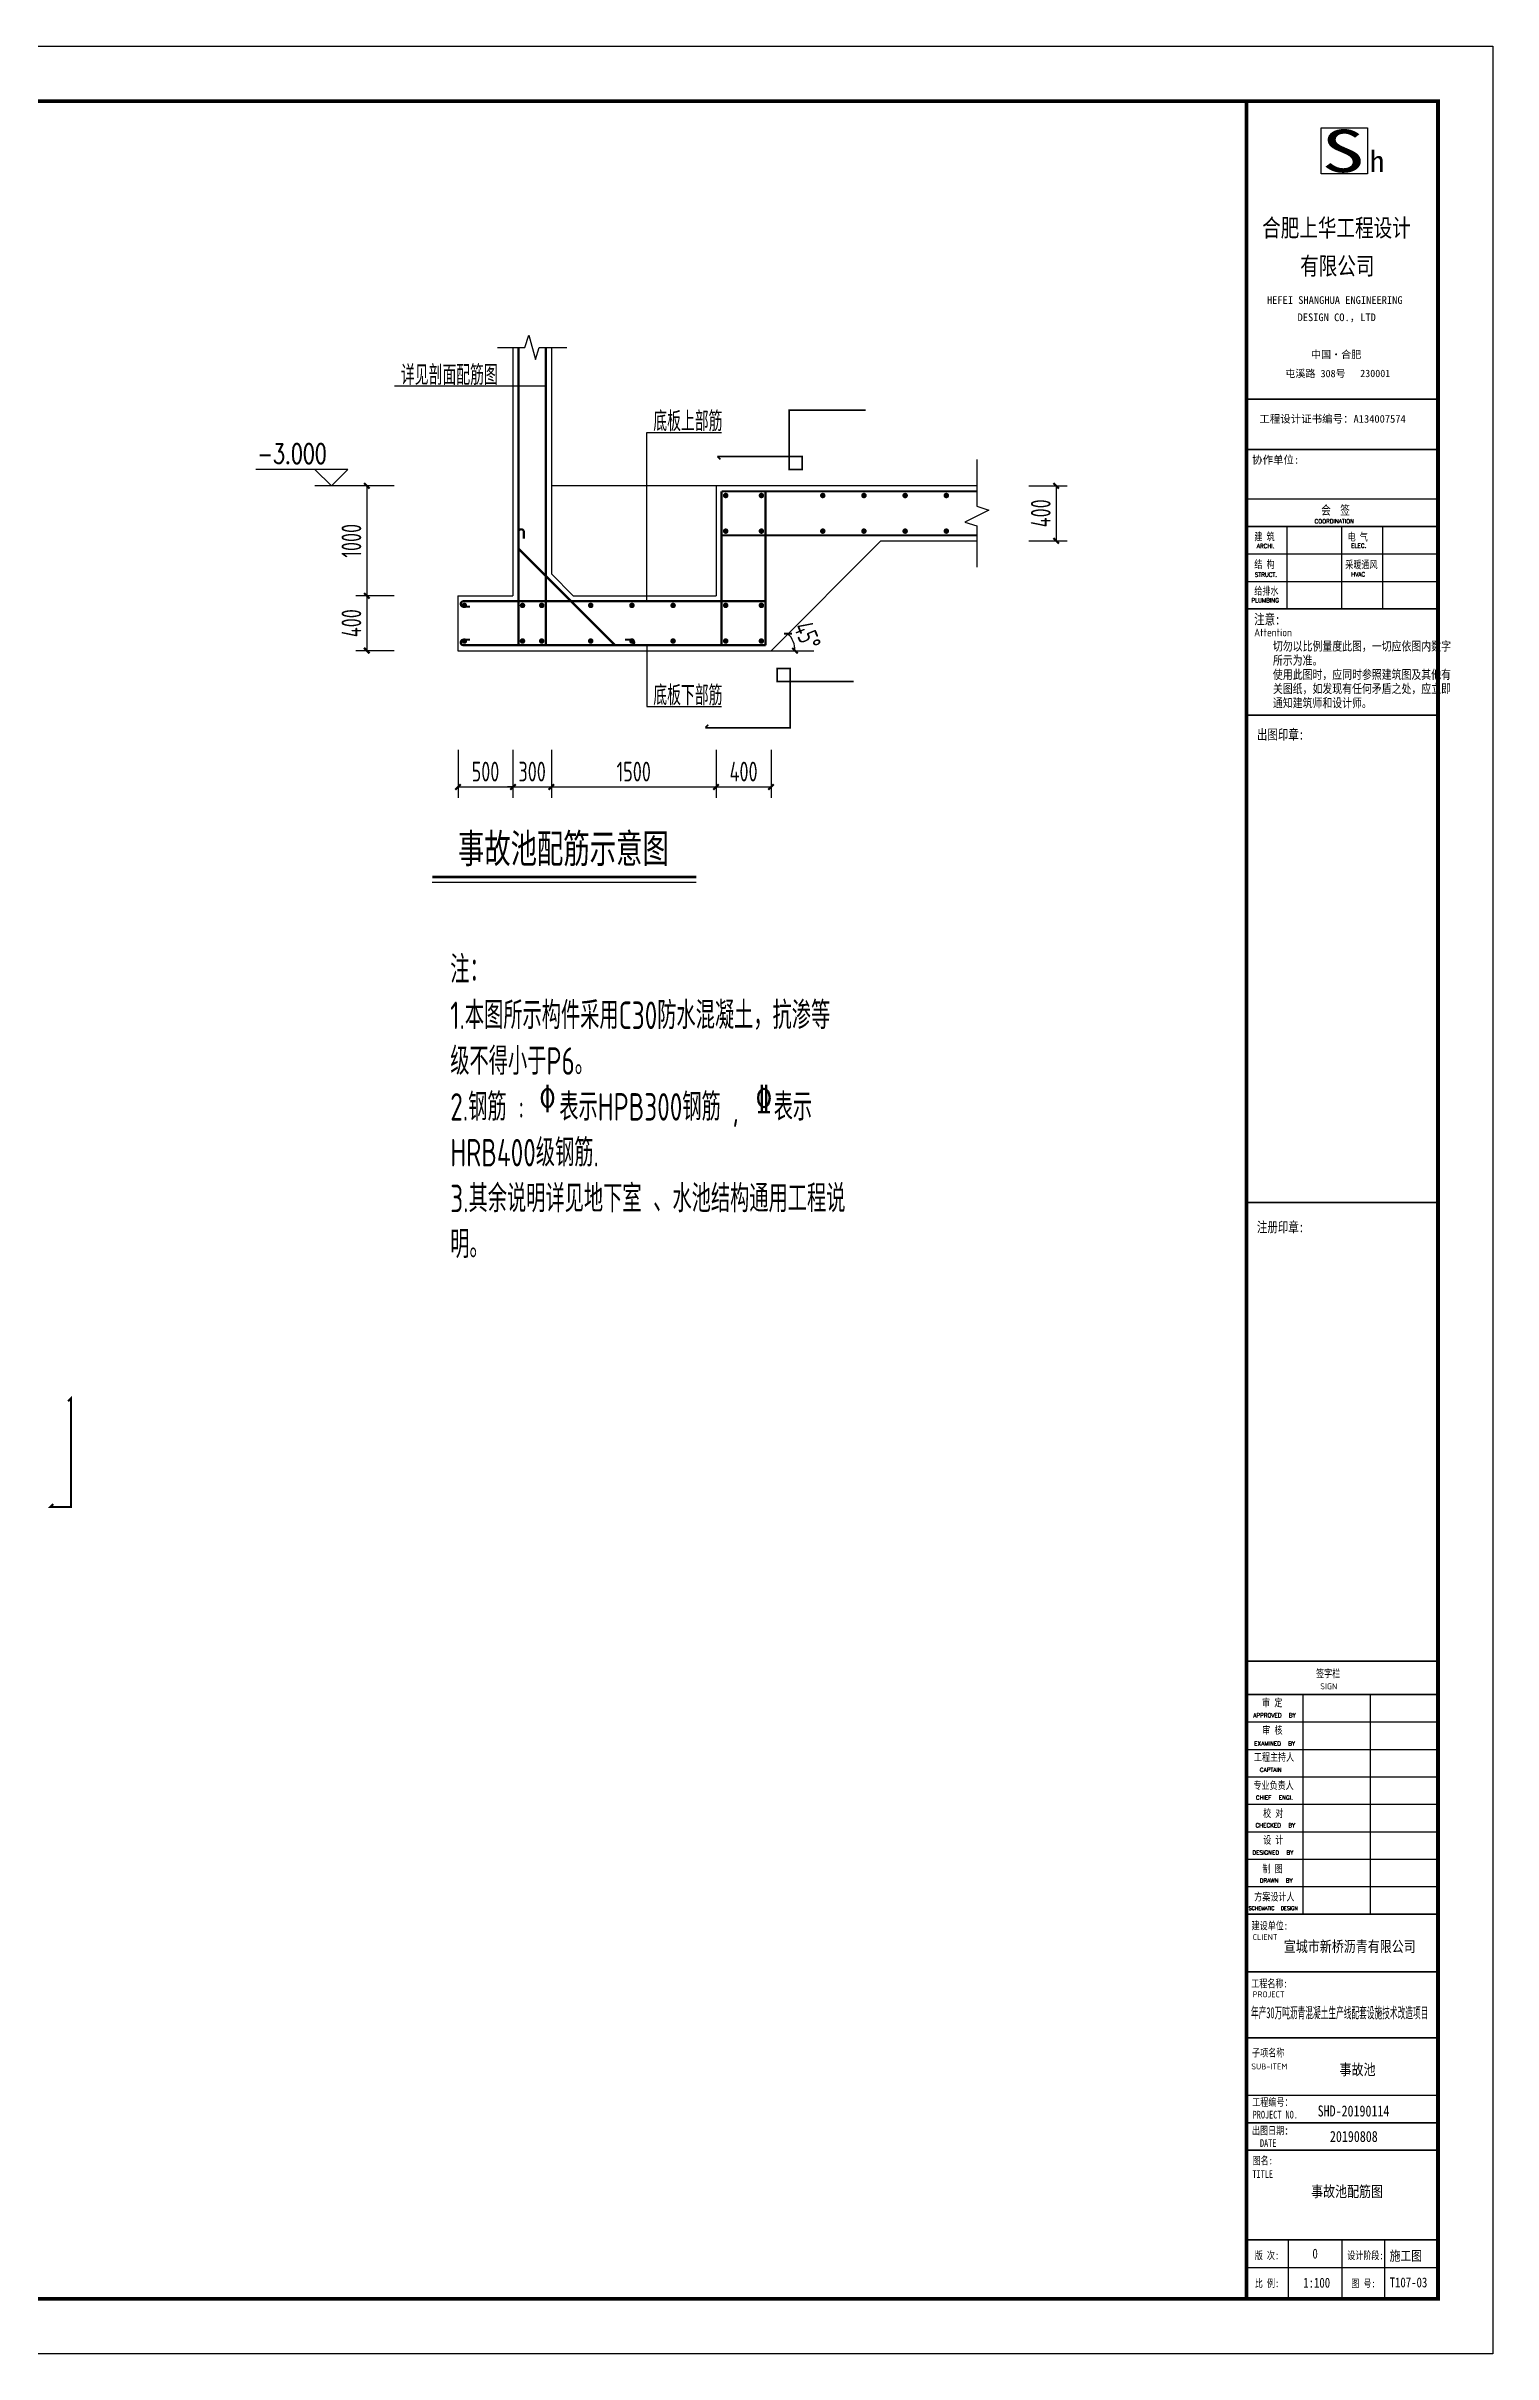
# Model space of a CAD drawing. Extents: x -721211 to -661811, y -212605 to -33458.
# Drawn here: x -688156 to -661811, y -212605 to -170605 of the extents above; entities that cross this region are included whole.
import ezdxf
from ezdxf.enums import TextEntityAlignment as Align

# ---------------------------------------------------------------- set-up
doc = ezdxf.new("R2010")
doc.units = 0
doc.header["$LTSCALE"] = 1000
doc.layers.get('0').update_dxf_attribs({"linetype": 'CONTINUOUS'})
doc.layers.get('Defpoints').update_dxf_attribs({"linetype": 'CONTINUOUS'})
for name, color, linetype in [('BEAM_TEXT_HOR', 7, 'CONTINUOUS'), ('dim', 3, 'CONTINUOUS'), ('DIM_ELEV', 3, 'CONTINUOUS'), ('NUM', 7, 'CONTINUOUS'), ('PUB_TEXT', 7, 'CONTINUOUS'), ('REIN', 1, 'CONTINUOUS'), ('TEXT', 7, 'CONTINUOUS'), ('THIN', 7, 'CONTINUOUS'), ('水池', 6, 'CONTINUOUS')]:
    doc.layers.add(name, color=color, linetype=linetype)
doc.styles.add('_HZTXT', font='txt', dxfattribs={"width": 0.8, "bigfont": 'HZTXT'})
doc.styles.add('_TCH_DIM', font='SIMPLEX', dxfattribs={"bigfont": 'GBCBIG'})
doc.styles.add('_TXT', font='SIMPLEX.shx', dxfattribs={"width": 0.6})
doc.styles.add('HZ', font='txt.shx', dxfattribs={"bigfont": 'hztxt.shx'})
doc.styles.add('STYLE-ARIAL', font='gbenor.shx', dxfattribs={"bigfont": 'gbcbig.shx'})
doc.styles.add('STYLE-黑体', font='simhei.ttf')
doc.styles.add('TSSD_Dimension', font='Tssdeng.shx', dxfattribs={"width": 0.7, "bigfont": 'HZTXT.SHX'})
doc.styles.add('TSSD_Label', font='tssdeng.shx', dxfattribs={"width": 0.7, "bigfont": 'hztxt.shx'})
doc.styles.add('TSSD_Norm', font='tssdeng.shx', dxfattribs={"bigfont": 'hztxt.shx'})
doc.styles.add('TSSD_Rein', font='tssdeng.shx', dxfattribs={"width": 0.7, "bigfont": 'hztxt.shx'})
doc.styles.add('黑体', font='simhei.ttf')
doc.dimstyles.new('TSSD_50_100', dxfattribs={"dimtxt": 300, "dimasz": 100, "dimexe": 200, "dimexo": 300, "dimgap": 100, "dimtad": 1, "dimdec": 0, "dimlfac": 0.5, "dimzin": 0, "dimdsep": 46, "dimtxsty": 'TSSD_Dimension', "dimblk": 'ARCHTICK', "dimcen": 0, "dimclrt": 7, "dimadec": 0, "dimazin": 0, "dimtfac": 1, "dimtdec": 0, "dimtix": 1, "dimtmove": 2, "dimatfit": 3, "dimfxl": 1, "dimtolj": 1, "dimtzin": 0, "dimarcsym": 0})

# ---------------------------------------------------------------- blocks, each defined once
blk = doc.blocks.new('_ArchTick')
at = {"color": 0, "linetype": 'ByBlock', "const_width": 0.4}
blk.add_lwpolyline([(-0.5, -0.5), (0.5, 0.5)], dxfattribs=at)
blk = doc.blocks.new('*D48')
at = {"layer": 'Defpoints', "color": 0, "transparency": 16777216}
for p in [(-672956, -179607), (-674956, -181607), (-674956, -181607), (-674534, -181494), (-674179, -181607)]:
    blk.add_point(p, dxfattribs=at)
at = {"layer": 'dim', "color": 0, "lineweight": -2, "transparency": 16777216}
blk.add_arc((-674956, -181607), 438, 0, 45, dxfattribs=at)
at = {"layer": 'dim', "color": 0, "lineweight": -2, "transparency": 16777216, "xscale": 100, "yscale": 100, "zscale": 100}
for p, rotation in [((-674647, -181298), 134.999999999995), ((-674519, -181607), 270.0000000000003)]:
    blk.add_blockref('_ArchTick', p, dxfattribs=dict(at, rotation=rotation))
at = {"layer": 'dim', "color": 7, "transparency": 16777216, "insert": (-674293, -181333), "char_height": 360, "attachment_point": 5, "rotation": 292.5, "style": 'TSSD_Dimension'}
blk.add_mtext('\\A1;45°', dxfattribs=at)
blk = doc.blocks.new('*D47')
at = {"layer": 'Defpoints', "color": 0, "transparency": 16777216}
for p in [(-670564, -178607), (-670564, -179607), (-669764, -179607)]:
    blk.add_point(p, dxfattribs=at)
at = {"layer": 'dim', "color": 0, "lineweight": -2, "transparency": 16777216}
for p, q in [((-670264, -178607), (-669564, -178607)), ((-669764, -178607), (-669764, -179607)), ((-670264, -179607), (-669564, -179607))]:
    blk.add_line(p, q, dxfattribs=at)
at = {"layer": 'dim', "color": 0, "lineweight": -2, "transparency": 16777216, "xscale": 100, "yscale": 100, "zscale": 100}
for p, rotation in [((-669764, -178607), 90), ((-669764, -179607), 270)]:
    blk.add_blockref('_ArchTick', p, dxfattribs=dict(at, rotation=rotation))
at = {"layer": 'dim', "color": 7, "transparency": 16777216, "insert": (-670044, -179107), "char_height": 360, "attachment_point": 5, "rotation": 90, "style": 'TSSD_Dimension'}
blk.add_mtext('\\A1;400', dxfattribs=at)
blk = doc.blocks.new('*D46')
at = {"layer": 'Defpoints', "color": 0, "transparency": 16777216}
for p in [(-681517, -180607), (-682317, -181607), (-681517, -181607)]:
    blk.add_point(p, dxfattribs=at)
at = {"layer": 'dim', "color": 0, "lineweight": -2, "transparency": 16777216}
for p, q in [((-681817, -180607), (-682517, -180607)), ((-682317, -180607), (-682317, -181607)), ((-681817, -181607), (-682517, -181607))]:
    blk.add_line(p, q, dxfattribs=at)
at = {"layer": 'dim', "color": 0, "lineweight": -2, "transparency": 16777216, "xscale": 100, "yscale": 100, "zscale": 100}
for p, rotation in [((-682317, -180607), 90), ((-682317, -181607), 270)]:
    blk.add_blockref('_ArchTick', p, dxfattribs=dict(at, rotation=rotation))
at = {"layer": 'dim', "color": 7, "transparency": 16777216, "insert": (-682597, -181107), "char_height": 360, "attachment_point": 5, "rotation": 90, "style": 'TSSD_Dimension'}
blk.add_mtext('\\A1;400', dxfattribs=at)
blk = doc.blocks.new('*D45')
at = {"layer": 'Defpoints', "color": 0, "transparency": 16777216}
for p in [(-679656, -183113), (-678956, -183113), (-678956, -184088)]:
    blk.add_point(p, dxfattribs=at)
at = {"layer": 'dim', "color": 0, "lineweight": -2, "transparency": 16777216}
for p, q in [((-679656, -183413), (-679656, -184288)), ((-678956, -183413), (-678956, -184288)), ((-679656, -184088), (-679756, -184088)), ((-679656, -184088), (-678956, -184088)), ((-678956, -184088), (-678856, -184088))]:
    blk.add_line(p, q, dxfattribs=at)
at = {"layer": 'dim', "color": 0, "lineweight": -2, "transparency": 16777216, "xscale": 100, "yscale": 100, "zscale": 100}
blk.add_blockref('_ArchTick', (-679656, -184088), dxfattribs=at)
at = {"layer": 'dim', "color": 0, "lineweight": -2, "transparency": 16777216, "xscale": 100, "yscale": 100, "zscale": 100, "rotation": 180}
blk.add_blockref('_ArchTick', (-678956, -184088), dxfattribs=at)
at = {"layer": 'dim', "color": 7, "transparency": 16777216, "insert": (-679306, -183808), "char_height": 360, "attachment_point": 5, "style": 'TSSD_Dimension'}
blk.add_mtext('\\A1;300', dxfattribs=at)
blk = doc.blocks.new('*D44')
at = {"layer": 'Defpoints', "color": 0, "transparency": 16777216}
for p in [(-678956, -183113), (-675956, -183113), (-675956, -184088)]:
    blk.add_point(p, dxfattribs=at)
at = {"layer": 'dim', "color": 0, "lineweight": -2, "transparency": 16777216}
for p, q in [((-678956, -183413), (-678956, -184288)), ((-675956, -183413), (-675956, -184288)), ((-678956, -184088), (-675956, -184088))]:
    blk.add_line(p, q, dxfattribs=at)
at = {"layer": 'dim', "color": 0, "lineweight": -2, "transparency": 16777216, "xscale": 100, "yscale": 100, "zscale": 100, "rotation": 180}
blk.add_blockref('_ArchTick', (-678956, -184088), dxfattribs=at)
at = {"layer": 'dim', "color": 0, "lineweight": -2, "transparency": 16777216, "xscale": 100, "yscale": 100, "zscale": 100}
blk.add_blockref('_ArchTick', (-675956, -184088), dxfattribs=at)
at = {"layer": 'dim', "color": 7, "transparency": 16777216, "insert": (-677456, -183808), "char_height": 360, "attachment_point": 5, "style": 'TSSD_Dimension'}
blk.add_mtext('\\A1;1500', dxfattribs=at)
blk = doc.blocks.new('*D43')
at = {"layer": 'Defpoints', "color": 0, "transparency": 16777216}
for p in [(-675956, -183113), (-674956, -183113), (-674956, -184088)]:
    blk.add_point(p, dxfattribs=at)
at = {"layer": 'dim', "color": 0, "lineweight": -2, "transparency": 16777216}
for p, q in [((-675956, -183413), (-675956, -184288)), ((-674956, -183413), (-674956, -184288)), ((-675956, -184088), (-674956, -184088))]:
    blk.add_line(p, q, dxfattribs=at)
at = {"layer": 'dim', "color": 0, "lineweight": -2, "transparency": 16777216, "xscale": 100, "yscale": 100, "zscale": 100, "rotation": 180}
blk.add_blockref('_ArchTick', (-675956, -184088), dxfattribs=at)
at = {"layer": 'dim', "color": 0, "lineweight": -2, "transparency": 16777216, "xscale": 100, "yscale": 100, "zscale": 100}
blk.add_blockref('_ArchTick', (-674956, -184088), dxfattribs=at)
at = {"layer": 'dim', "color": 7, "transparency": 16777216, "insert": (-675456, -183808), "char_height": 360, "attachment_point": 5, "style": 'TSSD_Dimension'}
blk.add_mtext('\\A1;400', dxfattribs=at)
blk = doc.blocks.new('*D42')
at = {"layer": 'Defpoints', "color": 0, "transparency": 16777216}
for p in [(-681517, -178607), (-682317, -180607), (-681517, -180607)]:
    blk.add_point(p, dxfattribs=at)
at = {"layer": 'dim', "color": 0, "lineweight": -2, "transparency": 16777216}
for p, q in [((-681817, -178607), (-682517, -178607)), ((-682317, -178607), (-682317, -180607)), ((-681817, -180607), (-682517, -180607))]:
    blk.add_line(p, q, dxfattribs=at)
at = {"layer": 'dim', "color": 0, "lineweight": -2, "transparency": 16777216, "xscale": 100, "yscale": 100, "zscale": 100}
for p, rotation in [((-682317, -178607), 90), ((-682317, -180607), 270)]:
    blk.add_blockref('_ArchTick', p, dxfattribs=dict(at, rotation=rotation))
at = {"layer": 'dim', "color": 7, "transparency": 16777216, "insert": (-682597, -179607), "char_height": 360, "attachment_point": 5, "rotation": 90, "style": 'TSSD_Dimension'}
blk.add_mtext('\\A1;1000', dxfattribs=at)
blk = doc.blocks.new('*D41')
at = {"layer": 'Defpoints', "color": 0, "transparency": 16777216}
for p in [(-680656, -183113), (-679656, -183113), (-679656, -184088)]:
    blk.add_point(p, dxfattribs=at)
at = {"layer": 'dim', "color": 0, "lineweight": -2, "transparency": 16777216}
for p, q in [((-680656, -183413), (-680656, -184288)), ((-679656, -183413), (-679656, -184288)), ((-680656, -184088), (-679656, -184088))]:
    blk.add_line(p, q, dxfattribs=at)
at = {"layer": 'dim', "color": 0, "lineweight": -2, "transparency": 16777216, "xscale": 100, "yscale": 100, "zscale": 100, "rotation": 180}
blk.add_blockref('_ArchTick', (-680656, -184088), dxfattribs=at)
at = {"layer": 'dim', "color": 0, "lineweight": -2, "transparency": 16777216, "xscale": 100, "yscale": 100, "zscale": 100}
blk.add_blockref('_ArchTick', (-679656, -184088), dxfattribs=at)
at = {"layer": 'dim', "color": 7, "transparency": 16777216, "insert": (-680156, -183808), "char_height": 360, "attachment_point": 5, "style": 'TSSD_Dimension'}
blk.add_mtext('\\A1;500', dxfattribs=at)

msp = doc.modelspace()

# ---------------------------------------------------------------- linework, layer by layer
for p, q in [((-679056.2, -176794.4), (-681812.9, -176794.4)), ((-677217, -177636.4), (-675858.3, -177636.4)), ((-677217, -180707.2), (-677217, -177636.4)), ((-675956.2, -178607.2), (-678956.2, -178607.2)), ((-677217, -181507.2), (-677217, -182623.8)), ((-677217, -182623.8), (-675858.3, -182623.8))]:
    msp.add_line(p, q)
at = {"layer": 'Defpoints'}
for p, q in [((-665560.2, -179346.1), (-665560.2, -180831.1)), ((-664569.2, -179346.1), (-664569.2, -180831.1)), ((-663821.4, -179346.1), (-663821.4, -180831.1)), ((-666308.5, -179845.7), (-662811, -179845.7)), ((-666308.5, -180345.4), (-662811, -180345.4)), ((-665267.8, -204608), (-665267.8, -200610.8)), ((-664039.8, -204601.6), (-664039.8, -200604.4)), ((-666298.2, -201104.1), (-662811, -201104.1)), ((-666298.2, -201603.7), (-665267.8, -201603.7)), ((-665267.8, -201603.7), (-662811, -201603.7)), ((-666298.2, -202103.4), (-665267.8, -202103.4)), ((-665267.8, -202103.4), (-662811, -202103.4)), ((-666298.2, -202603), (-662811, -202603)), ((-666298.2, -203102.7), (-662811, -203102.7)), ((-666298.2, -203602.3), (-665267.8, -203602.3)), ((-665267.8, -203602.3), (-662811, -203602.3)), ((-666298.2, -204102), (-662811, -204102))]:
    msp.add_line(p, q, dxfattribs=at)
at = {"layer": 'Defpoints', "color": 7, "linetype": 'Continuous'}
for p, q in [((-662811, -210530), (-666298.2, -210530)), ((-665540.1, -210530), (-665540.1, -211604.7)), ((-664558.6, -210530), (-664558.6, -211604.7)), ((-663787, -210530), (-663787, -211604.7)), ((-666298.2, -211031.5), (-662811, -211031.5))]:
    msp.add_line(p, q, dxfattribs=at)
at = {"layer": 'Defpoints'}
msp.add_lwpolyline([(-721211, -170604.7), (-661811, -170604.7), (-661811, -212604.7), (-721211, -212604.7), (-721211, -170604.7)], dxfattribs=at)
at = {"layer": 'Defpoints', "ltscale": 1.1, "const_width": 70}
msp.add_lwpolyline([(-718711, -211604.7), (-662811, -211604.7), (-662811, -171604.7), (-718711, -171604.7)], close=True, dxfattribs=at)
msp.add_lwpolyline([(-666298.2, -211604.7), (-666298.2, -171604.7)], dxfattribs=at)
at = {"layer": 'Defpoints'}
msp.add_lwpolyline([(-664935.3, -172091.7), (-664097, -172091.7), (-664097, -172930), (-664935.3, -172930)], close=True, dxfattribs=at)
at = {"layer": 'Defpoints', "linetype": 'Continuous', "const_width": 30}
for points in [[(-662811, -177028.3), (-666298.2, -177028.3)], [(-662811, -177947.5), (-666298.2, -177947.5)], [(-662811, -178846.4), (-666298.2, -178846.4)], [(-666298.2, -180845), (-662811, -180845)], [(-666298.2, -182779.2), (-662811, -182779.2)]]:
    msp.add_lwpolyline(points, dxfattribs=at)
at = {"layer": 'Defpoints', "const_width": 30}
for points in [[(-666308.5, -179346.1), (-662811, -179346.1)], [(-662811, -199999.2), (-666298.2, -199999.2)], [(-666298.2, -200604.4), (-662811, -200604.4)], [(-666298.2, -204601.6), (-662811, -204601.6)]]:
    msp.add_lwpolyline(points, dxfattribs=at)
at = {"layer": 'Defpoints', "color": 7, "linetype": 'Continuous', "const_width": 30}
for points in [[(-666298.2, -191648.1), (-662811, -191648.1)], [(-666285.8, -205651.7), (-662798.6, -205651.7)], [(-666298.2, -206852.8), (-662811, -206852.8)], [(-662811, -207899.7), (-666298.2, -207899.7)], [(-662811, -208399.4), (-666298.2, -208399.4)], [(-662811, -208899), (-666298.2, -208899)], [(-666298.2, -210530), (-662811, -210530)]]:
    msp.add_lwpolyline(points, dxfattribs=at)
at = {"layer": 'dim'}
msp.add_line((-674956.2, -181607.2), (-674179.4, -181607.2), dxfattribs=at)
at = {"layer": 'DIM_ELEV'}
for p, q in [((-682660.6, -178307.2), (-684339.4, -178307.2)), ((-682960.6, -178607.2), (-683260.6, -178307.2)), ((-682960.6, -178607.2), (-682660.6, -178307.2)), ((-682517.3, -178607.2), (-683260.6, -178607.2))]:
    msp.add_line(p, q, dxfattribs=at)
at = {"layer": 'NUM', "const_width": 50}
msp.add_lwpolyline([(-676316.8, -185728.2), (-681125.9, -185728.2)], dxfattribs=at)
at = {"layer": 'NUM'}
msp.add_lwpolyline([(-676316.8, -185828.2), (-681125.9, -185828.2)], dxfattribs=at)
at = {"layer": 'REIN'}
for points, const_width in [([(-679556.2, -176087.4), (-679556.2, -181507.2)], 40), ([(-679056.2, -176087.4), (-679056.2, -181507.2)], 40), ([(-675931.3, -178071.5), (-674386.3, -178071.5), (-674386.3, -178311.5), (-674626.3, -178311.5), (-674626.3, -177231.5), (-673231.7, -177231.5)], 30), ([(-675931.3, -178071.5), (-675878.3, -178124.5)], 30), ([(-675856.2, -178707.2), (-671207.6, -178707.2)], 40), ([(-675856.2, -178707.2), (-675856.2, -181507.2)], 40), ([(-675056.2, -178707.2), (-675056.2, -181507.2)], 40), ([(-679556.2, -179748.7), (-677797.7, -181507.2)], 40), ([(-675856.2, -179507.2), (-671207.6, -179507.2)], 40), ([(-679056.2, -180707.2), (-680556.2, -180707.2)], 40), ([(-679556.2, -180707.2), (-675056.2, -180707.2)], 40), ([(-680556.2, -181507.2), (-675056.2, -181507.2)], 40), ([(-673450.4, -182168.7), (-674844.9, -182168.7), (-674844.9, -181928.7), (-674604.9, -181928.7), (-674604.9, -183008.7), (-676149.9, -183008.7)], 30), ([(-676149.9, -183008.7), (-676096.9, -182955.7)], 30), ([(-688025.1, -197139.1), (-688078.1, -197192.1), (-687703.1, -197192.1), (-687703.1, -195212.1), (-687756.1, -195265.2)], 40)]:
    msp.add_lwpolyline(points, dxfattribs=dict(at, const_width=const_width))
at = {"layer": 'REIN', "const_width": 50}
for points in [[(-675781.2, -178808.2, -1), (-675781.2, -178758.2, -1)], [(-675131.2, -178808.2, 1), (-675131.2, -178758.2, 1)], [(-674013.6, -178808.2, -1), (-674013.6, -178758.2, -1)], [(-673263.6, -178808.2, -1), (-673263.6, -178758.2, -1)], [(-672513.6, -178808.2, -1), (-672513.6, -178758.2, -1)], [(-671763.6, -178808.2, -1), (-671763.6, -178758.2, -1)], [(-675781.2, -179406.3, 1), (-675781.2, -179456.3, 1)], [(-675131.2, -179406.3, -1), (-675131.2, -179456.3, -1)], [(-674013.6, -179406.3, 1), (-674013.6, -179456.3, 1)], [(-674013.6, -179406.3, 1), (-674013.6, -179456.3, 1)], [(-673263.6, -179406.3, 1), (-673263.6, -179456.3, 1)], [(-673263.6, -179406.3, 1), (-673263.6, -179456.3, 1)], [(-672513.6, -179406.3, 1), (-672513.6, -179456.3, 1)], [(-672513.6, -179406.3, 1), (-672513.6, -179456.3, 1)], [(-671763.6, -179406.3, 1), (-671763.6, -179456.3, 1)], [(-671763.6, -179406.3, 1), (-671763.6, -179456.3, 1)], [(-680540.6, -180808.2, -1), (-680540.6, -180758.2, -1)], [(-679481.2, -180808.2, -1), (-679481.2, -180758.2, -1)], [(-679131.2, -180808.2, 1), (-679131.2, -180758.2, 1)], [(-678239, -180808.2, -1), (-678239, -180758.2, -1)], [(-677489, -180808.2, -1), (-677489, -180758.2, -1)], [(-676739, -180808.2, -1), (-676739, -180758.2, -1)], [(-675781.2, -180808.2, -1), (-675781.2, -180758.2, -1)], [(-675131.2, -180808.2, 1), (-675131.2, -180758.2, 1)], [(-680540.6, -181406.3, 1), (-680540.6, -181456.3, 1)], [(-680540.6, -181406.3, 1), (-680540.6, -181456.3, 1)], [(-679481.2, -181406.3, 1), (-679481.2, -181456.3, 1)], [(-679131.2, -181406.3, -1), (-679131.2, -181456.3, -1)], [(-678239, -181406.3, 1), (-678239, -181456.3, 1)], [(-678239, -181406.3, 1), (-678239, -181456.3, 1)], [(-677489, -181406.3, 1), (-677489, -181456.3, 1)], [(-677489, -181406.3, 1), (-677489, -181456.3, 1)], [(-676739, -181406.3, 1), (-676739, -181456.3, 1)], [(-676739, -181406.3, 1), (-676739, -181456.3, 1)], [(-675781.2, -181406.3, 1), (-675781.2, -181456.3, 1)], [(-675781.2, -181406.3, 1), (-675781.2, -181456.3, 1)], [(-675131.2, -181406.3, -1), (-675131.2, -181456.3, -1)], [(-675131.2, -181406.3, -1), (-675131.2, -181456.3, -1)]]:
    msp.add_lwpolyline(points, format="xyb", close=True, dxfattribs=at)
at = {"layer": 'REIN', "const_width": 40}
for points in [[(-679556.2, -179448.7, -1), (-679456.2, -179448.7), (-679456.2, -179568.7)], [(-680556.2, -180707.2, 1), (-680556.2, -180807.2), (-680436.2, -180807.2)], [(-680556.2, -181507.2, -1), (-680556.2, -181407.2), (-680436.2, -181407.2)], [(-677497.7, -181507.2, 1), (-677497.7, -181407.2), (-677617.7, -181407.2)]]:
    msp.add_lwpolyline(points, format="xyb", dxfattribs=at)
at = {"layer": 'THIN'}
for points in [[(-679936.2, -176087.4), (-679436.2, -176087.4), (-679366.2, -175867.4), (-679246.2, -176307.4), (-679176.2, -176087.4), (-678676.2, -176087.4)], [(-671207.6, -178127.2), (-671207.6, -178977.2), (-670987.6, -179047.2), (-671427.6, -179267.2), (-671207.6, -179337.2), (-671207.6, -180087.2)]]:
    msp.add_lwpolyline(points, dxfattribs=at)
at = {"layer": '水池', "linetype": 'Continuous', "ltscale": 2000}
for p, q in [((-679656.2, -176087.4), (-679656.2, -180607.2)), ((-678956.2, -176087.4), (-678956.2, -180207.2)), ((-675956.2, -178607.2), (-675956.2, -180607.2)), ((-674956.2, -181607.2), (-672956.2, -179607.2)), ((-672956.2, -179607.2), (-671207.6, -179607.2)), ((-678956.2, -180207.2), (-678556.2, -180607.2)), ((-680656.2, -180607.2), (-679656.2, -180607.2)), ((-680656.2, -180607.2), (-680656.2, -181607.2)), ((-678556.2, -180607.2), (-675956.2, -180607.2)), ((-680656.2, -181607.2), (-674756.2, -181607.2))]:
    msp.add_line(p, q, dxfattribs=at)
msp.add_lwpolyline([(-671207.6, -178607.2), (-675956.2, -178607.2)], dxfattribs=at)

# ---------------------------------------------------------------- texts
at = {"layer": 'BEAM_TEXT_HOR', "color": 1, "style": 'TSSD_Label', "width": 0.7}
for s, p in [('%%130', (-679175.5, -190159)), ('%%132', (-675234, -190159))]:
    msp.add_text(s, height=500, dxfattribs=at).set_placement(p, align=Align.BOTTOM_LEFT)
at = {"layer": 'Defpoints', "color": 7, "linetype": 'Continuous', "style": 'STYLE-黑体', "width": 1.5}
msp.add_text('S', height=773.8, dxfattribs=at).set_placement((-664933.1, -172898.7))
at = {"layer": 'Defpoints', "color": 7, "linetype": 'Continuous'}
for s, height, style, p in [('h', 386.9, 'STYLE-黑体', (-664051.5, -172894.1)), ('CLIENT', 107.48, 'STYLE-ARIAL', (-666183.2, -205073.7)), ('SUB-ITEM', 107.48, 'STYLE-ARIAL', (-666210.2, -207428.2))]:
    msp.add_text(s, height=height, dxfattribs=dict(at, style=style)).set_placement(p)
at = {"layer": 'Defpoints', "linetype": 'Continuous', "style": 'STYLE-黑体'}
for s, height, width, p in [('合肥上华工程设计', 322.43, 0.769231, (-666012.7, -174071.6)), ('有限公司', 322.43, 0.769231, (-665319.9, -174765.8)), ('SHD-20190114', 200, 0.8, (-665001.6, -208284.6)), ('20190808', 200, 0.8, (-664778.2, -208748.3))]:
    msp.add_text(s, height=height, dxfattribs=dict(at, width=width)).set_placement(p)
at = {"layer": 'Defpoints', "ltscale": 1.2, "style": '黑体'}
for s, height, p in [('HEFEI SHANGHUA ENGINEERING', 139.718, (-665925.6, -175295.8)), ('DESIGN CO.，LTD', 139.718, (-665367.9, -175609.4)), ('工程设计证书编号：A134007574', 139.718, (-666063.6, -177458.2)), ('协作单位:', 139.72, (-666195.5, -178203.5))]:
    msp.add_text(s, height=height, dxfattribs=at).set_placement(p)
at = {"layer": 'Defpoints', "linetype": 'Continuous'}
for s, height, style, p in [('中国·合肥', 134.34, 'STYLE-黑体', (-665122.7, -176283.3)), ('屯溪路 308号', 134.34, 'STYLE-黑体', (-665590, -176630)), ('230001', 134.34, 'STYLE-黑体', (-664227.1, -176627.8)), ('Attention', 143.3, 'STYLE-ARIAL', (-666158.6, -181347.3))]:
    msp.add_text(s, height=height, dxfattribs=dict(at, style=style)).set_placement(p)
at = {"layer": 'Defpoints', "style": 'HZ'}
for s, height, p in [('COORDINATION', 74.948, (-665057.3, -179289.2)), ('ARCHI.', 74.95, (-666109.9, -179740.4)), ('ELEC.', 74.95, (-664390.5, -179733.5)), ('STRUCT.', 74.95, (-666145.9, -180261.6)), ('HVAC', 74.95, (-664390.5, -180255.7)), ('PLUMBING', 74.95, (-666209, -180728.8)), ('APPROVED  BY', 74.948, (-666175.6, -201021.2)), ('EXAMINED  BY', 74.948, (-666155.7, -201534.5)), ('CAPTAIN', 74.95, (-666055.2, -202013.6)), ('CHIEF  ENGI.', 74.948, (-666125.6, -202517.6)), ('CHECKED  BY', 74.948, (-666132.1, -203023.4)), ('DESIGNED  BY', 74.948, (-666189.9, -203518.5)), ('DRAWN  BY', 74.95, (-666056.8, -204028)), ('SCHEMATIC  DESIGN', 64.955, (-666259, -204527.6))]:
    msp.add_text(s, height=height, dxfattribs=at).set_placement(p)
at = {"layer": 'Defpoints'}
for s, height, style, width, p in [('会  签', 167.66, '黑体', 0.75, (-664938.2, -179131.7)), ('建 筑', 139.72, '黑体', 0.75, (-666154.6, -179600.9)), ('电 气', 139.72, '黑体', 0.75, (-664456.5, -179606.2)), ('结 构', 139.72, '黑体', 0.75, (-666154.6, -180104.3)), ('采暖通风', 139.72, '黑体', 0.75, (-664498.3, -180109.9)), ('给排水', 139.72, '黑体', 0.75, (-666154.6, -180589.4)), ('注意:', 186.29, '黑体', 0.75, (-666157.9, -181129.2)), ('切勿以比例量度此图，一切应依图内数字', 187.651, '_HZTXT', 0.8, (-665816.5, -181624.3)), ('所示为准。', 187.65, '_HZTXT', 0.8, (-665816.5, -181882.3)), ('使用此图时，应同时参照建筑图及其他有', 187.651, '_HZTXT', 0.8, (-665816.5, -182140.2)), ('关图纸，如发现有任何矛盾之处，应立即', 187.651, '_HZTXT', 0.8, (-665816.5, -182398.2)), ('通知建筑师和设计师。', 187.65, '_HZTXT', 0.8, (-665816.5, -182656.1)), ('出图印章:', 186.29, '黑体', 0.75, (-666107.4, -183225.8)), ('签字栏', 139.72, '黑体', 0.75, (-665031.1, -200292.1)), ('审 定', 139.72, '黑体', 0.75, (-666013.2, -200823.1)), ('审 核', 139.72, '黑体', 0.75, (-666010.2, -201322.9)), ('工程主持人', 139.72, '黑体', 0.75, (-666162.4, -201814.2)), ('专业负责人', 139.72, '黑体', 0.75, (-666171, -202328)), ('校 对', 139.72, '黑体', 0.75, (-665995, -202835.9)), ('设 计', 139.72, '黑体', 0.75, (-665992.4, -203321.8)), ('制 图', 139.72, '黑体', 0.75, (-666006.7, -203845)), ('方案设计人', 139.72, '黑体', 0.75, (-666156.3, -204356.2)), ('年产30万吨沥青混凝土生产线配套设施技术改造项目', 200, '黑体', 0.5, (-666216.3, -206495.5))]:
    msp.add_text(s, height=height, dxfattribs=dict(at, style=style, width=width)).set_placement(p)
at = {"layer": 'Defpoints', "color": 7}
for s, height, style, width, p in [('注册印章:', 186.29, '黑体', 0.75, (-666107.4, -192190.3)), ('建设单位:', 139.72, '黑体', 0.75, (-666204.4, -204882)), ('工程名称:', 139.72, '黑体', 0.75, (-666211.3, -205934.4)), ('子项名称', 139.72, '黑体', 0.75, (-666195.9, -207195)), ('工程编号：', 139.72, '黑体', 0.75, (-666193.2, -208093.6)), ('出图日期', 139.72, '黑体', 0.75, (-666197.7, -208609.6)), (':', 150.5, '_TXT', 0.6, (-665588.4, -208609.6)), ('图名:', 139.72, '黑体', 0.75, (-666187.4, -209156.7)), ('TITLE', 139.72, '黑体', 0.75, (-666188.9, -209402.8)), ('版 次:', 139.72, '黑体', 0.75, (-666147.1, -210882.6)), ('设计阶段:', 139.72, '黑体', 0.75, (-664463.5, -210882.5)), ('比 例:', 139.72, '黑体', 0.75, (-666145.9, -211389.8)), ('图 号:', 139.72, '黑体', 0.75, (-664390.4, -211392.5))]:
    msp.add_text(s, height=height, dxfattribs=dict(at, style=style, width=width)).set_placement(p)
at = {"layer": 'Defpoints', "style": 'STYLE-ARIAL'}
msp.add_text('SIGN', height=107.48, dxfattribs=at).set_placement((-664800.6, -200456), align=Align.MIDDLE_CENTER)
msp.add_text('SIGN', height=107.48, dxfattribs=at).set_placement((-664800.6, -200456), align=Align.MIDDLE_CENTER)
at = {"layer": 'Defpoints', "style": '黑体', "width": 0.8}
for s, p in [('宣城市新桥沥青有限公司', (-664416.7, -205290.6)), ('事故池配筋图', (-664465.7, -209749.4))]:
    msp.add_text(s, height=200, dxfattribs=at).set_placement(p, align=Align.CENTER)
at = {"layer": 'Defpoints', "color": 7, "linetype": 'Continuous', "style": 'STYLE-ARIAL'}
msp.add_text('PROJECT', height=107.48, dxfattribs=at).set_placement((-665894.8, -206062.1), align=Align.MIDDLE_CENTER)
at = {"layer": 'Defpoints', "linetype": 'Continuous', "style": 'STYLE-黑体', "width": 0.8}
msp.add_text('事故池', height=200, dxfattribs=at).set_placement((-664275.4, -207529.8), align=Align.CENTER)
at = {"layer": 'Defpoints', "color": 7, "style": '黑体', "width": 0.75}
for s, height, p in [('PROJECT NO.', 139.718, (-665773.3, -208251.6)), ('DATE', 139.72, (-665902.3, -208767.7))]:
    msp.add_text(s, height=height, dxfattribs=at).set_placement(p, align=Align.MIDDLE_CENTER)
at = {"layer": 'Defpoints', "color": 3, "linetype": 'Continuous', "style": 'STYLE-黑体', "width": 0.8}
for s, p in [('0', (-665097.1, -210870.1)), ('施工图', (-663690.5, -210910)), ('1:100', (-665264.1, -211399.9)), ('T107-03', (-663690.8, -211394.8))]:
    msp.add_text(s, height=180, dxfattribs=at).set_placement(p)
at = {"layer": 'NUM', "style": 'TSSD_Norm', "width": 0.8}
msp.add_text('事故池配筋示意图', height=600, dxfattribs=at).set_placement((-678737.9, -185528.2), align=Align.CENTER)
at = {"layer": 'PUB_TEXT', "style": '_TCH_DIM', "width": 0.705882}
msp.add_text('-3.000', height=360, dxfattribs=at).set_placement((-684309.4, -178202.2))
at = {"layer": 'TEXT', "style": 'TSSD_Rein', "width": 0.7}
for s, p in [('详见剖面配筋图', (-681695.6, -176770.5)), ('底板上部筋', (-677099.7, -177612.5)), ('底板下部筋', (-677099.7, -182599.8))]:
    msp.add_text(s, height=360, dxfattribs=at).set_placement(p)
at = {"layer": 'TEXT', "insert": (-680796.7, -187159.4), "char_height": 500, "width": 7210.909, "attachment_point": 1, "style": 'TSSD_Rein'}
msp.add_mtext('注：\\P1.本图所示构件采用C30防水混凝土，抗渗等级不得小于P6。\\P2.钢筋 :   表示HPB300钢筋 ,   表示HRB400级钢筋.\\P3.其余说明详见地下室 、水池结构通用工程说明。', dxfattribs=at)

# ---------------------------------------------------------------- dimensions: what is measured, and where the dimension line sits
at = {"layer": 'dim'}
dim = msp.add_linear_dim(base=(-682317.3, -180607.2), p1=(-681516.8, -178607.2), p2=(-681516.8, -180607.2), angle=90, dimstyle='TSSD_50_100', override={"dimtxt": 360}, dxfattribs=at)
dim.commit()
dim.dimension.update_dxf_attribs({"geometry": '*D42', "text_midpoint": (-682597.3, -179607.2)})
for base, p1, p2, picture, middle in [((-669763.7, -179607.2), (-670564.2, -178607.2), (-670564.2, -179607.2), '*D47', (-670043.7, -179107.2)), ((-682317.3, -181607.2), (-681516.8, -180607.2), (-681516.8, -181607.2), '*D46', (-682597.3, -181107.2))]:
    dim = msp.add_linear_dim(base=base, p1=p1, p2=p2, angle=90, text='400', dimstyle='TSSD_50_100', override={"dimtxt": 360}, dxfattribs=at)
    dim.commit()
    dim.dimension.update_dxf_attribs({"geometry": picture, "text_midpoint": middle})
dim = msp.add_angular_dim_2l(base=(-674533.6, -181494), line1=((-674956.2, -181607.2), (-672956.2, -179607.2)), line2=((-674956.2, -181607.2), (-674179.4, -181607.2)), dimstyle='TSSD_50_100', override={"dimtxt": 360}, dxfattribs=at)
dim.commit()
dim.dimension.update_dxf_attribs({"geometry": '*D48', "text_midpoint": (-674293.3, -181332.7)})
for base, p1, p2, picture, middle in [((-679656.2, -184087.6), (-680656.2, -183112.8), (-679656.2, -183112.8), '*D41', (-680156.2, -183807.6)), ((-675956.2, -184087.6), (-678956.2, -183112.8), (-675956.2, -183112.8), '*D44', (-677456.2, -183807.6))]:
    dim = msp.add_linear_dim(base=base, p1=p1, p2=p2, dimstyle='TSSD_50_100', override={"dimtxt": 360}, dxfattribs=at)
    dim.commit()
    dim.dimension.update_dxf_attribs({"geometry": picture, "text_midpoint": middle})
for base, p1, p2, text, picture, middle in [((-678956.2, -184087.6), (-679656.2, -183112.8), (-678956.2, -183112.8), '300', '*D45', (-679306.2, -183807.6)), ((-674956.2, -184087.6), (-675956.2, -183112.8), (-674956.2, -183112.8), '400', '*D43', (-675456.2, -183807.6))]:
    dim = msp.add_linear_dim(base=base, p1=p1, p2=p2, text=text, dimstyle='TSSD_50_100', override={"dimtxt": 360}, dxfattribs=at)
    dim.commit()
    dim.dimension.update_dxf_attribs({"geometry": picture, "text_midpoint": middle})

doc.saveas('drawing.dxf')
